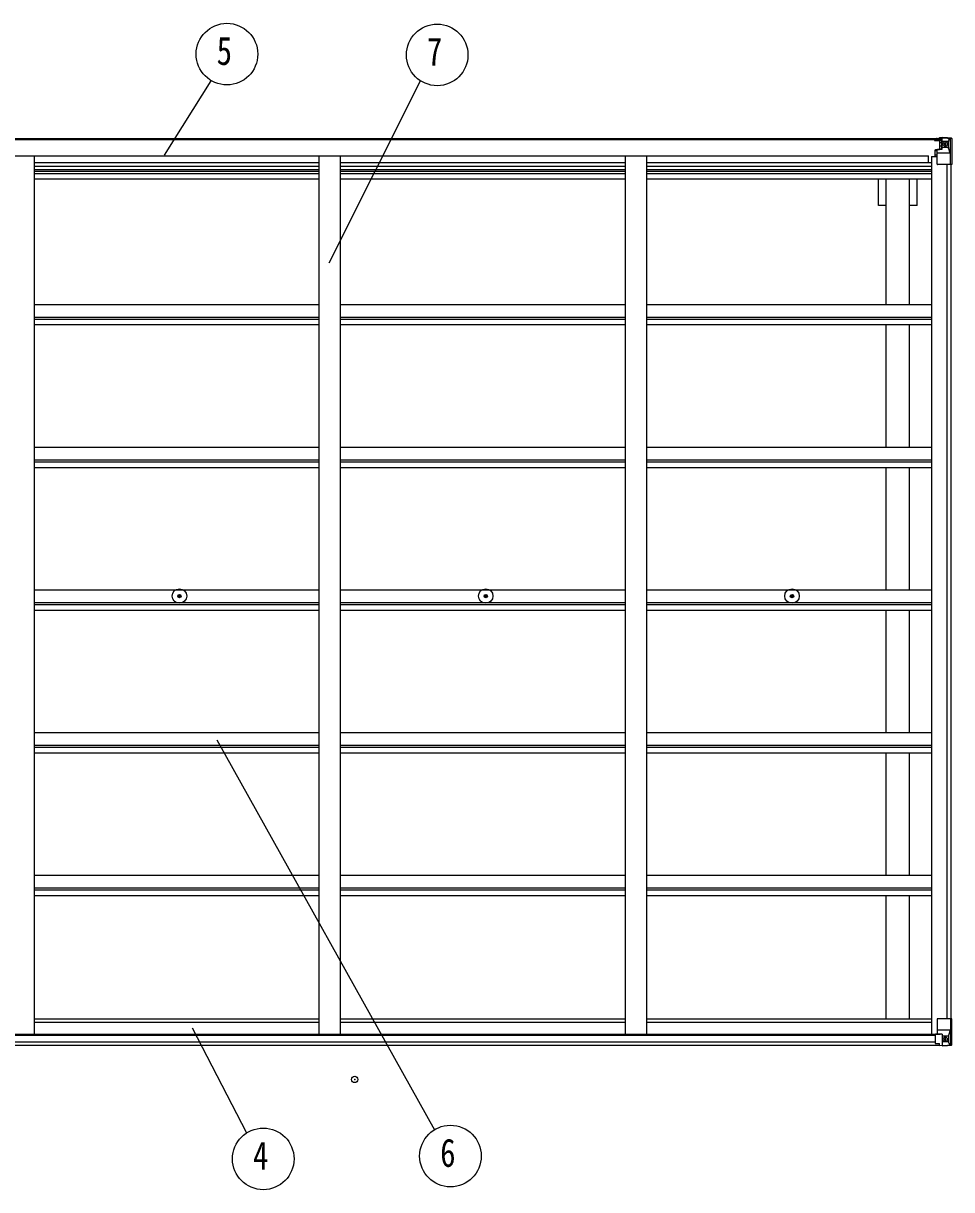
# Model space of a CAD drawing. Units: millimetres, scale not verified. Extents: x -10512 to 10512, y -7425 to 7425.
# Drawn here: x -529 to 1641, y -643 to 2083 of the extents above; entities that cross this region are included whole.
import ezdxf
from ezdxf.enums import TextEntityAlignment as Align

# ---------------------------------------------------------------- set-up
doc = ezdxf.new("R2010")
doc.units = ezdxf.units.MM
doc.header["$LTSCALE"] = 30
doc.header["$PDMODE"] = 32
doc.header["$PDSIZE"] = 15
for name, color, linetype in [('0-4_YKK_13', 4, 'Continuous'), ('0-5_YKK_A1', 4, 'Continuous'), ('0-6_YKK_D', 6, 'Continuous')]:
    doc.layers.add(name, color=color, linetype=linetype)
doc.styles.add('ＭＳ ゴシック', font='')
doc.styles.get('ＭＳ ゴシック').set_extended_font_data('MS Gothic')

msp = doc.modelspace()

# ---------------------------------------------------------------- linework, layer by layer
at = {"layer": '0-4_YKK_13'}
for p, q in [((1601.39, 1810.39), (1601.39, 1811.31)), ((1602.39, 1810.39), (1601.39, 1810.39)), ((1601.39, 1810.39), (1601.39, 1808.82)), ((1601.39, 1808.71), (1601.39, 1808.82)), ((1602.39, 1811.31), (1602.39, 1810.39)), ((1607.39, 1810.39), (1602.39, 1810.39)), ((1607.59, 1813.89), (1605.9, 1813.46)), ((1607.39, 1808.78), (1607.39, 1810.39)), ((1607.39, 1808.78), (1617.39, 1808.69)), ((1607.59, 1813.89), (1607.89, 1813.89)), ((1607.89, 1813.89), (1607.89, 1813.46)), ((1609.39, 1810.65), (1617.39, 1810.65)), ((1609.39, 1810.62), (1617.39, 1810.62)), ((1612.89, 1816.09), (1619.39, 1815.69)), ((1612.89, 1815.2), (1612.89, 1816.09)), ((1619.39, 1814.81), (1612.89, 1815.2)), ((1612.89, 1814.69), (1612.89, 1815.2)), ((1612.89, 1814.69), (1612.89, 1814.28)), ((1612.89, 1814.28), (1617.89, 1814.19)), ((1612.89, 1814.28), (1612.89, 1813.46)), ((1613.89, 1788.59), (1613.89, 1808.56)), ((1617.78, 1808.32), (1613.89, 1808.32)), ((1613.89, 1804.69), (1617.89, 1804.69)), ((1617.39, 1810.65), (1617.39, 1808.69)), ((1617.39, 1809.62), (1617.89, 1809.62)), ((1617.39, 1808.53), (1617.39, 1808.69)), ((1617.39, 1808.69), (1617.39, 1808.69)), ((1617.89, 1809.98), (1619.39, 1809.98)), ((1617.89, 1806.45), (1619.39, 1806.45)), ((1619.39, 1789.59), (1619.39, 1815.69)), ((1619.39, 1815.58), (1631.39, 1814.79)), ((1620.39, 1806.45), (1619.39, 1806.45)), ((1631.39, 1806.45), (1619.39, 1806.45)), ((1625.91, 1799.25), (1625.91, 1798.29)), ((1633.72, 1806.39), (1631.39, 1806.45)), ((1631.48, 1814.79), (1639.4, 1814.31)), ((1633.72, 1792.92), (1633.72, 1806.39)), ((1634.58, 1809.9), (1637.31, 1813.57)), ((1638.54, 1813.34), (1638.55, 1813.27)), ((1638.55, 1752.69), (1638.55, 1813.27)), ((1640.45, 1814.4), (1640.45, 1814.4)), ((1640.45, 1814.36), (1640.45, 1814.4)), ((1641.39, 1813.4), (1641.39, 1813.36)), ((1602.89, 1787.56), (1603.89, 1787.57)), ((1602.89, 1771.34), (1602.89, 1787.56)), ((1603.89, 1785.83), (1602.89, 1785.84)), ((1602.89, 1775.69), (1607.39, 1775.69)), ((1607.94, 1787.6), (1603.89, 1787.57)), ((1607.39, 1753.69), (1607.39, 1786.79)), ((1631.39, 1779.36), (1607.39, 1779.36)), ((1618.56, 1789.33), (1608.21, 1787.68)), ((1608.21, 1787.05), (1618.56, 1788.7)), ((1608.21, 1787.68), (1608.21, 1787.05)), ((1613.89, 1796.49), (1617.89, 1796.49)), ((1617.89, 1792.89), (1619.39, 1792.89)), ((1618.56, 1788.7), (1618.56, 1789.33)), ((1631.39, 1792.89), (1619.39, 1792.89)), ((1631.39, 1792.89), (1633.72, 1792.92)), ((1631.39, 1792.89), (1631.39, 1792.89)), ((1638, 1779.57), (1631.39, 1779.36)), ((1638, 1779.57), (1633.86, 1791.66)), ((1638.55, 1752.69), (1608.39, 1752.69)), ((-166.03, 745.03), (-164.93, 745.05)), ((-166.03, 744.03), (-164.93, 744.01)), ((-164.93, 745.05), (-164.41, 745.15)), ((-164.93, 744.01), (-164.41, 743.91)), ((-164.31, 745.67), (-164.41, 745.15)), ((-164.31, 743.39), (-164.41, 743.91)), ((-164.29, 746.78), (-164.31, 745.67)), ((-164.29, 742.29), (-164.31, 743.39)), ((-163.29, 746.78), (-163.27, 745.67)), ((-163.29, 742.29), (-163.27, 743.39)), ((-163.27, 745.67), (-163.17, 745.15)), ((-163.27, 743.39), (-163.17, 743.91)), ((-162.65, 745.05), (-163.17, 745.15)), ((-162.65, 744.01), (-163.17, 743.91)), ((-161.55, 745.03), (-162.65, 745.05)), ((-161.55, 744.03), (-162.65, 744.01)), ((549.97, 745.03), (551.07, 745.05)), ((549.97, 744.03), (551.07, 744.01)), ((551.07, 745.05), (551.59, 745.15)), ((551.07, 744.01), (551.59, 743.91)), ((551.69, 745.67), (551.59, 745.15)), ((551.69, 743.39), (551.59, 743.91)), ((551.71, 746.78), (551.69, 745.67)), ((551.71, 742.29), (551.69, 743.39)), ((552.71, 746.78), (552.73, 745.67)), ((552.71, 742.29), (552.73, 743.39)), ((552.73, 745.67), (552.83, 745.15)), ((552.73, 743.39), (552.83, 743.91)), ((553.35, 745.05), (552.83, 745.15)), ((553.35, 744.01), (552.83, 743.91)), ((554.45, 745.03), (553.35, 745.05)), ((554.45, 744.03), (553.35, 744.01)), ((1265.97, 745.03), (1267.07, 745.05)), ((1265.97, 744.03), (1267.07, 744.01)), ((1267.07, 745.05), (1267.59, 745.15)), ((1267.07, 744.01), (1267.59, 743.91)), ((1267.69, 745.67), (1267.59, 745.15)), ((1267.69, 743.39), (1267.59, 743.91)), ((1267.71, 746.78), (1267.69, 745.67)), ((1267.71, 742.29), (1267.69, 743.39)), ((1268.71, 746.78), (1268.73, 745.67)), ((1268.71, 742.29), (1268.73, 743.39)), ((1268.73, 745.67), (1268.83, 745.15)), ((1268.73, 743.39), (1268.83, 743.91)), ((1269.35, 745.05), (1268.83, 745.15)), ((1269.35, 744.01), (1268.83, 743.91)), ((1270.45, 745.03), (1269.35, 745.05)), ((1270.45, 744.03), (1269.35, 744.01)), ((1607.39, -244.29), (1607.39, -277.39)), ((1641.39, -243.29), (1608.39, -243.29)), ((1638.55, -243.29), (1638.55, -303.87)), ((1641.39, -304), (1641.39, -243.29)), ((1631.39, -269.95), (1607.39, -269.95)), ((1638, -270.17), (1631.39, -269.95)), ((1638, -270.17), (1633.86, -282.25)), ((1602.89, -280.44), (1602.89, -300.6)), ((1612.89, -279.5), (1603.89, -279.53)), ((1608.21, -277.64), (1618.56, -279.3)), ((1608.21, -278.28), (1608.21, -277.64)), ((1615.87, -279.5), (1608.21, -278.28)), ((1619.39, -279.5), (1612.89, -279.5)), ((1618.56, -279.3), (1618.56, -279.5)), ((1619.39, -279.5), (1619.39, -306.29)), ((1619.39, -283.49), (1631.39, -283.49)), ((1631.39, -297.04), (1619.39, -297.04)), ((1626.87, -289.85), (1626.87, -288.89)), ((1631.39, -283.49), (1631.39, -283.49)), ((1631.39, -283.49), (1633.72, -283.52)), ((1633.72, -296.99), (1631.39, -297.05)), ((1633.72, -283.52), (1633.72, -296.99)), ((1603.89, -301.31), (1612.89, -301.37)), ((1612.89, -306.68), (1612.89, -300.74)), ((1619.39, -306.17), (1631.39, -305.39)), ((1631.48, -305.38), (1639.4, -304.91)), ((1634.58, -300.5), (1637.31, -304.16)), ((1638.54, -303.94), (1638.55, -303.87)), ((1640.45, -304.95), (1640.45, -305))]:
    msp.add_line(p, q, dxfattribs=at)
for points in [[(1607.39, 1808.78), (1607.39, 1808.77), (1601.39, 1808.82)], [(1602.39, 1808.66), (1617.39, 1808.53), (1617.39, 1808.53)], [(1617.39, 1809.62), (1609.39, 1809.62), (1609.39, 1811.31)], [(1612.89, 1814.69), (1617.89, 1814.69), (1617.89, 1789.23)], [(1640.45, 1814.4), (1631.39, 1814.96), (1619.39, 1815.69)], [(1624.95, 1801.17), (1623.99, 1801.17), (1623.99, 1800.21), (1624.95, 1800.21)], [(1626.87, 1802.13), (1626.87, 1803.09), (1625.91, 1803.09), (1625.91, 1802.13)], [(1625.91, 1798.29), (1626.87, 1798.29), (1626.87, 1799.25)], [(1627.83, 1800.21), (1628.79, 1800.21), (1628.79, 1801.17), (1627.83, 1801.17)], [(1641.39, 1813.36), (1641.39, 1752.69), (1638.55, 1752.69)], [(1603.89, 1787.57), (1603.89, 1785.83), (1607.39, 1785.82)], [(1624.95, -290.81), (1623.99, -290.81), (1623.99, -291.77), (1624.95, -291.77)], [(1626.87, -288.89), (1625.91, -288.89), (1625.91, -289.85)], [(1625.91, -292.73), (1625.91, -293.69), (1626.87, -293.69), (1626.87, -292.73)], [(1627.83, -291.77), (1628.79, -291.77), (1628.79, -290.81), (1627.83, -290.81)], [(1602.89, -300.6), (1602.9, -300.7), (1612.89, -300.74)], [(1640.45, -305), (1631.39, -305.55), (1612.89, -306.68)]]:
    msp.add_lwpolyline(points, dxfattribs=at)
for centre, radius in [((1626.39, 1800.69), 5.3), ((-163.79, 744.53), 17), ((-163.79, 744.53), 4), ((552.21, 744.53), 17), ((552.21, 744.53), 4), ((1268.21, 744.53), 17), ((1268.21, 744.53), 4), ((1626.39, -291.29), 5.3)]:
    msp.add_circle(centre, radius, dxfattribs=at)
for centre, radius, start, end in [((1602.25, 1816.35), 7.69, 263.56574, 271.03001), ((1617.39, 1811.15), 0.5, 270.00309, 0.00198), ((1617.39, 1811.12), 0.5, 269.99891, 359.99891), ((1617.39, 1808.19), 0.5, 359.95536, 89.47105), ((1617.38, 1808.02), 0.513, 358.95293, 88.11972), ((1624.95, 1802.13), 0.96, 270, 0), ((1624.95, 1799.25), 0.96, 0, 90), ((1627.83, 1802.13), 0.96, 180, 270), ((1627.83, 1799.25), 0.96, 90, 180), ((1637.26, 1813.4), 1.28, 357.54105, 48.82169), ((1639.24, 1827.01), 12.7, 264.89689, 270.75534), ((1640.39, 1813.4), 0.999, 0.04917, 86.5576), ((1640.39, 1813.4), 1, 359.99921, 86.49983), ((1640.39, 1813.36), 0.999, 0.04917, 86.5576), ((1608.32, 1786.75), 0.937, 96.73234, 177.67791), ((1608.32, 1786.12), 0.937, 96.73234, 177.67791), ((1618.45, 1790.26), 0.937, 276.73234, 357.67791), ((1618.45, 1789.63), 0.937, 276.73234, 357.67791), ((1608.39, 1753.69), 1, 180, 270), ((-163.79, 744.53), 2.3, 167.44414, 192.55586), ((-163.79, 744.53), 2.3, 77.44414, 102.55586), ((-163.79, 744.53), 2.3, 257.44414, 282.55586), ((-163.79, 744.53), 2.3, 347.44414, 12.55586), ((552.21, 744.53), 2.3, 167.44414, 192.55586), ((552.21, 744.53), 2.3, 77.44414, 102.55586), ((552.21, 744.53), 2.3, 257.44414, 282.55586), ((552.21, 744.53), 2.3, 347.44414, 12.55586), ((1268.21, 744.53), 2.3, 167.44414, 192.55586), ((1268.21, 744.53), 2.3, 77.44414, 102.55586), ((1268.21, 744.53), 2.3, 257.44414, 282.55586), ((1268.21, 744.53), 2.3, 347.44414, 12.55586), ((1608.39, -244.29), 1, 90, 180), ((1608.32, -276.71), 0.937, 182.32209, 263.26766), ((1608.32, -277.35), 0.937, 182.32209, 263.26766), ((1618.45, -280.23), 0.937, 50.93398, 83.26766), ((1624.95, -289.85), 0.96, 270, 0), ((1624.95, -292.73), 0.96, 0, 90), ((1627.83, -289.85), 0.96, 180, 270), ((1627.83, -292.73), 0.96, 90, 180), ((1637.26, -304), 1.28, 311.17831, 2.45895), ((1639.23, -317.61), 12.7, 89.24466, 95.10311), ((1640.39, -303.96), 0.999, 273.4424, 359.95083), ((1640.39, -304), 0.999, 273.4424, 359.95083), ((1640.39, -304), 1, 273.50017, 0.00079)]:
    msp.add_arc(centre, radius, start, end, dxfattribs=at)
for centre, major_axis, ratio, start_param, end_param in [((1713.14, 1806.45), (-81.75, 0), 0.061163, 6.2824128, 6.2831853), ((1636.59, 1806.31), (-0.03, 5), 0.573921, 0.7672717, 1.551125), ((1638.26, 1811.38), (0.02, 3), 0.466854, 0.125683, 0.7596956), ((1638.45, 1814.48), (-2, 0.12), 0.060933, 2.0712557, 3.1453404), ((1439.45, 1826.71), (-201, 12.36), 0.060933, 3.1453404, 3.145839), ((1635.13, 1792.94), (0, 3), 0.468246, 1.5772882, 2.0127935), ((1637.28, 1781.92), (-0.85, 2.32), 0.403757, 3.0087805, 3.9744392), ((1637.28, -272.52), (-0.85, -2.32), 0.403757, 2.3087461, 3.2744049), ((1603.89, -280.44), (-1, -0.021), 0.906239, 4.6936843, 6.2644806), ((1713.14, -297.04), (-81.75, 0), 0.061163, 0, 0.0007725), ((1635.12, -283.54), (0, -3), 0.468246, 4.2703918, 4.7058971), ((1636.59, -296.91), (-0.03, -5), 0.573921, 4.7320603, 5.5159136), ((1603.89, -300.6), (-1, 0.012), 0.707053, 0.1587743, 1.5795216), ((1638.26, -301.98), (0.02, -3), 0.466854, 5.5234897, 6.1575023), ((1638.45, -305.08), (-2, -0.12), 0.060933, 3.1378449, 4.2119296), ((1439.45, -317.31), (-201, -12.36), 0.060933, 3.1373463, 3.1378449)]:
    msp.add_ellipse(centre, major_axis=major_axis, ratio=ratio, start_param=start_param, end_param=end_param, dxfattribs=at)
at = {"layer": '0-5_YKK_A1'}
for p, q in [((-1243.11, 1813.46), (1617.89, 1813.46)), ((-1243.11, 1811.31), (1617.89, 1811.31)), ((-1212.11, 1773.18), (1586.89, 1773.18)), ((-503.61, 1773.16), (-503.61, -279.31)), ((162.39, 1773.16), (162.39, -279.31)), ((212.39, 1773.16), (212.39, -279.31)), ((878.39, 1773.16), (878.39, -279.31)), ((928.39, 1773.16), (928.39, -279.31)), ((1586.89, 1757.66), (1586.89, 1773.18)), ((-503.61, 1757.66), (162.39, 1757.66)), ((-503.61, 1749.27), (162.39, 1749.27)), ((212.39, 1757.66), (878.39, 1757.66)), ((212.39, 1749.27), (878.39, 1749.27)), ((928.39, 1757.66), (1594.39, 1757.66)), ((928.39, 1749.27), (1594.39, 1749.27)), ((1594.39, 1771.34), (1594.39, -279.31)), ((1594.39, 1771.34), (1607.39, 1771.34)), ((1629.69, 1752.69), (1629.69, -243.29)), ((1639.39, 1752.69), (1639.39, -243.29)), ((-503.61, 1741.07), (162.39, 1741.07)), ((-503.61, 1737.14), (162.39, 1737.14)), ((-503.61, 1732.06), (162.39, 1732.06)), ((-503.61, 1719.05), (162.39, 1719.05)), ((212.39, 1741.07), (878.39, 1741.07)), ((212.39, 1737.14), (878.39, 1737.14)), ((212.39, 1732.06), (878.39, 1732.06)), ((212.39, 1719.05), (878.39, 1719.05)), ((928.39, 1741.07), (1594.39, 1741.07)), ((928.39, 1737.14), (1594.39, 1737.14)), ((928.39, 1732.06), (1594.39, 1732.06)), ((928.39, 1719.05), (1594.39, 1719.05)), ((1470.19, 1657.46), (1470.19, 1719.05)), ((1487.89, 1426.05), (1487.89, 1719.05)), ((1542.89, 1426.05), (1542.89, 1719.05)), ((1560.59, 1657.46), (1560.59, 1719.05)), ((1487.89, 1657.46), (1470.19, 1657.46)), ((1560.59, 1657.46), (1542.89, 1657.46)), ((-503.58, 1426.05), (162.39, 1426.05)), ((212.42, 1426.05), (878.39, 1426.05)), ((928.42, 1426.05), (1594.39, 1426.05)), ((-503.58, 1396.31), (162.39, 1396.31)), ((-503.58, 1391.76), (162.39, 1391.76)), ((212.42, 1396.31), (878.39, 1396.31)), ((212.42, 1391.76), (878.39, 1391.76)), ((928.42, 1396.31), (1594.39, 1396.31)), ((928.42, 1391.76), (1594.39, 1391.76)), ((-503.58, 1378.75), (162.39, 1378.75)), ((212.42, 1378.75), (878.39, 1378.75)), ((928.42, 1378.75), (1594.39, 1378.75)), ((1487.89, 1092.55), (1487.89, 1378.75)), ((1542.89, 1092.55), (1542.89, 1378.75)), ((-503.58, 1092.55), (162.39, 1092.55)), ((212.42, 1092.55), (878.39, 1092.55)), ((928.42, 1092.55), (1594.39, 1092.55)), ((-503.58, 1062.81), (162.39, 1062.81)), ((-503.58, 1058.27), (162.39, 1058.27)), ((-503.58, 1045.25), (162.39, 1045.25)), ((212.42, 1062.81), (878.39, 1062.81)), ((212.42, 1058.27), (878.39, 1058.27)), ((212.42, 1045.25), (878.39, 1045.25)), ((928.42, 1062.81), (1594.39, 1062.81)), ((928.42, 1058.27), (1594.39, 1058.27)), ((928.42, 1045.25), (1594.39, 1045.25)), ((1487.89, 759.05), (1487.89, 1045.25)), ((1542.89, 759.05), (1542.89, 1045.25)), ((-503.58, 759.05), (162.39, 759.05)), ((212.42, 759.05), (878.39, 759.05)), ((928.42, 759.05), (1594.39, 759.05)), ((-503.58, 729.32), (162.39, 729.32)), ((-503.58, 724.77), (162.39, 724.77)), ((-503.58, 711.76), (162.39, 711.76)), ((212.42, 729.32), (878.39, 729.32)), ((212.42, 724.77), (878.39, 724.77)), ((212.42, 711.76), (878.39, 711.76)), ((928.42, 729.32), (1594.39, 729.32)), ((928.42, 724.77), (1594.39, 724.77)), ((928.42, 711.76), (1594.39, 711.76)), ((1487.89, 425.56), (1487.89, 711.76)), ((1542.89, 425.56), (1542.89, 711.76)), ((-503.58, 425.56), (162.39, 425.56)), ((212.42, 425.56), (878.39, 425.56)), ((928.42, 425.56), (1594.39, 425.56)), ((-503.58, 395.82), (162.39, 395.82)), ((-503.58, 391.27), (162.39, 391.27)), ((212.42, 395.82), (878.39, 395.82)), ((212.42, 391.27), (878.39, 391.27)), ((928.42, 395.82), (1594.39, 395.82)), ((928.42, 391.27), (1594.39, 391.27)), ((-503.58, 378.26), (162.39, 378.26)), ((212.42, 378.26), (878.39, 378.26)), ((928.42, 378.26), (1594.39, 378.26)), ((1487.89, 92.06), (1487.89, 378.26)), ((1542.89, 92.06), (1542.89, 378.26)), ((-503.58, 92.06), (162.39, 92.06)), ((212.42, 92.06), (878.39, 92.06)), ((928.42, 92.06), (1594.39, 92.06)), ((-503.58, 62.33), (162.39, 62.33)), ((-503.58, 57.78), (162.39, 57.78)), ((212.42, 62.33), (878.39, 62.33)), ((212.42, 57.78), (878.39, 57.78)), ((928.42, 62.33), (1594.39, 62.33)), ((928.42, 57.78), (1594.39, 57.78)), ((-503.58, 44.77), (162.39, 44.77)), ((212.42, 44.77), (878.39, 44.77)), ((928.42, 44.77), (1594.39, 44.77)), ((1487.89, -243.14), (1487.89, 44.77)), ((1542.89, -243.14), (1542.89, 44.77)), ((-503.61, -243.14), (162.39, -243.14)), ((212.39, -243.14), (878.39, -243.14)), ((928.39, -243.14), (1594.39, -243.14)), ((-503.61, -251.48), (162.39, -251.48)), ((212.39, -251.48), (878.39, -251.48)), ((928.39, -251.48), (1594.39, -251.48)), ((-1228.11, -279.31), (1614.65, -279.31)), ((-1228.11, -281.57), (1602.89, -281.57)), ((-1228.11, -297.19), (1602.89, -297.19)), ((-1238.11, -305.08), (1612.89, -305.08))]:
    msp.add_line(p, q, dxfattribs=at)
msp.add_point((245.97, -384.99), dxfattribs=at)
at = {"layer": '0-6_YKK_D'}
for p, q in [((-198.4, 1774.71), (-89.2, 1948.77)), ((186.55, 1523.03), (399.51, 1948.69)), ((-76.34, 408.81), (432.27, -502.66)), ((-134.06, -264.73), (-6.89, -510.13))]:
    msp.add_line(p, q, dxfattribs=at)
for centre in [(-52.66, 2010.81), (438.79, 2009.03), (32.18, -570.61), (469.82, -564.09)]:
    msp.add_circle(centre, 72, dxfattribs=at)

# ---------------------------------------------------------------- texts
at = {"layer": '0-6_YKK_D', "style": 'ＭＳ ゴシック', "width": 0.8}
for s, p in [('5', (-76.66, 1965.81)), ('7', (414.79, 1964.03)), ('4', (8.18, -615.61)), ('6', (445.82, -609.09))]:
    msp.add_text(s, height=65.98, dxfattribs=at).set_placement(p, align=Align.BOTTOM_LEFT)

doc.saveas('drawing.dxf')
